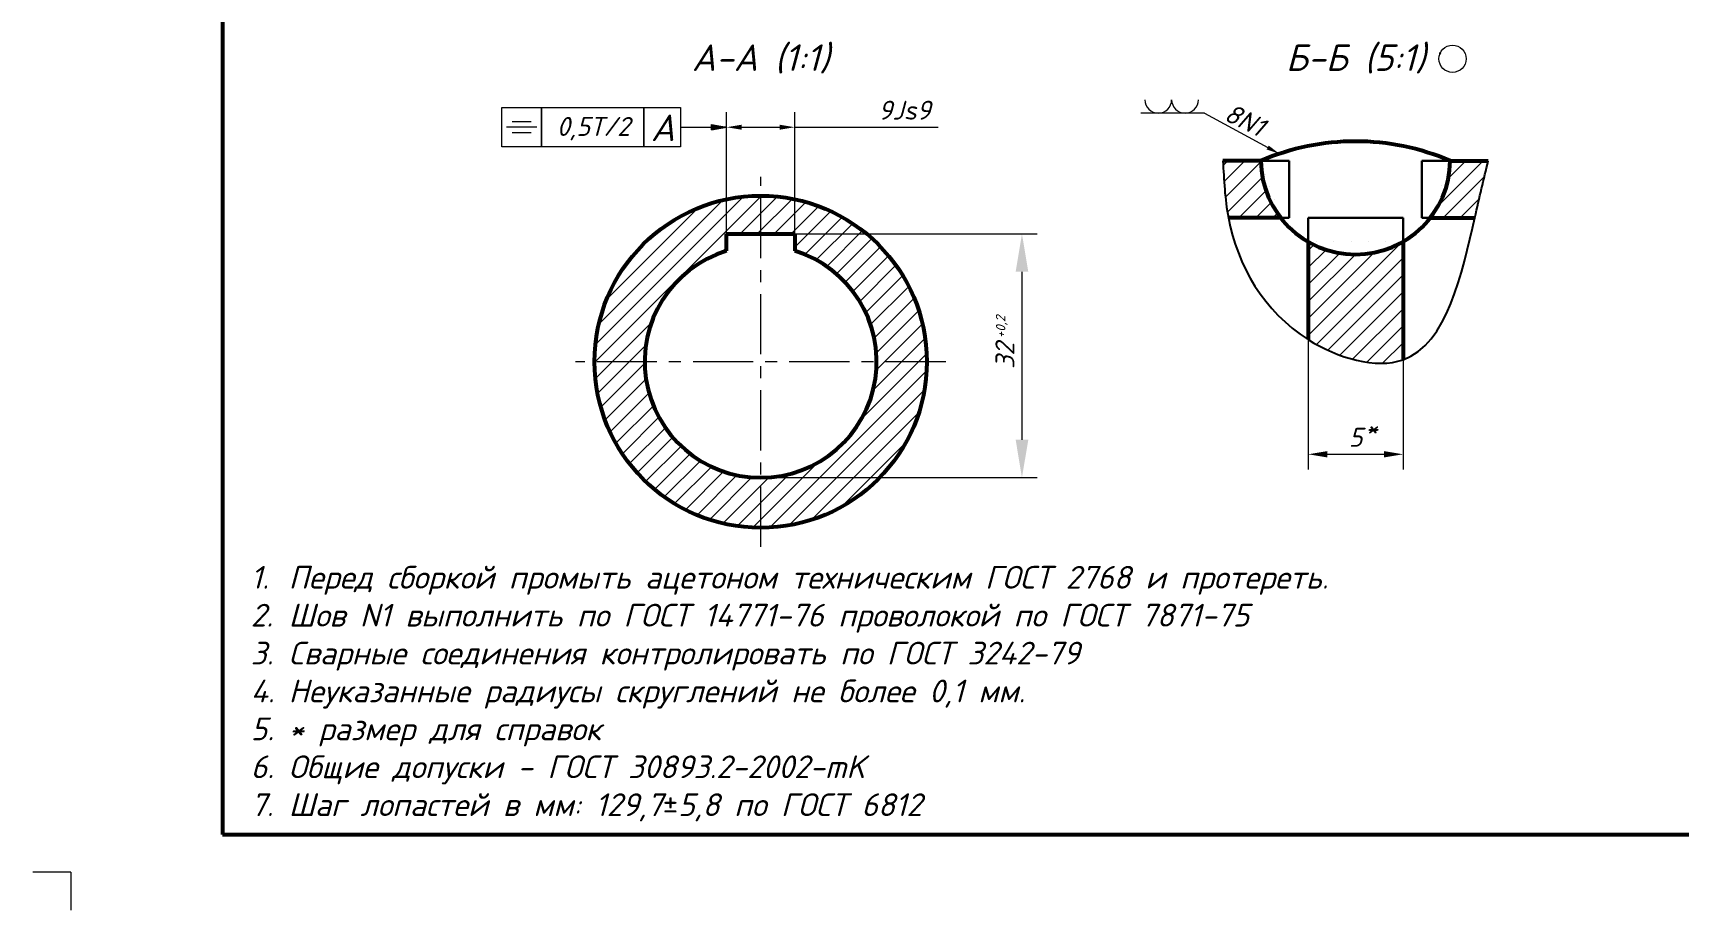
# Model space of a CAD drawing. Header units: millimetres. Extents: x 23 to 1692, y -5 to 510.
# Drawn here: x 1262.3 to 1479.3, y -5 to 110.8 of the extents above; entities that cross this region are included whole.
import ezdxf

# ---------------------------------------------------------------- set-up
doc = ezdxf.new("R2010")
doc.units = ezdxf.units.MM
doc.linetypes.add('осевая', pattern=[50.8, 31.75, -6.35, 6.35, -6.35])
doc.layers.get('0').update_dxf_attribs({"lineweight": 53})
for name, color, linetype, lineweight in [('12312312312', 7, 'Continuous', 13), ('Оси', 7, 'осевая', 20), ('Размеры', 7, 'Continuous', 20), ('СВАРКА', 7, 'Continuous', 30), ('тонкая', 7, 'Continuous', 25), ('ШТРИХ 2', 7, 'Continuous', 9), ('Штриховка', 7, 'Continuous', 20)]:
    doc.layers.add(name, color=color, linetype=linetype, lineweight=lineweight)
doc.layers.add('РАМКА', color=7, linetype='Continuous')
doc.styles.add('ADRF1', font='isocpeur.ttf', dxfattribs={"oblique": 15})
doc.styles.add('Размер', font='isocpeur.ttf', dxfattribs={"oblique": 15})
doc.styles.add('Размеры', font='isocpeur.ttf', dxfattribs={"oblique": 15})
doc.dimstyles.new('гост', dxfattribs={"dimtxt": 5, "dimasz": 5, "dimexe": 2, "dimexo": 0, "dimgap": 1, "dimtad": 1, "dimdec": 0, "dimtxsty": 'ADRF1', "dimcen": 2.5, "dimadec": 0, "dimazin": 0, "dimtfac": 1, "dimtdec": 0, "dimtmove": 0, "dimatfit": 3, "dimfxl": 1, "dimlwd": 20, "dimlwe": 20, "dimarcsym": 0})
pattern_1 = [(45, (1312.7325, 38.3822), (-1.122532, 1.122532), [])]

# ---------------------------------------------------------------- blocks, each defined once
blk = doc.blocks.new('*D70')
at = {"layer": 'Defpoints', "color": 0, "transparency": 16777216}
for p in [(1358.27, 84.25), (1358.27, 52.08), (1392.73, 52.08)]:
    blk.add_point(p, dxfattribs=at)
at = {"layer": 'Размеры', "color": 0, "linetype": 'Continuous', "lineweight": 20, "transparency": 16777216}
for p, q in [((1358.27, 84.25), (1394.73, 84.25)), ((1392.73, 79.25), (1392.73, 57.08)), ((1358.27, 52.08), (1394.73, 52.08))]:
    blk.add_line(p, q, dxfattribs=at)
at = {"layer": 'Размеры', "color": 0, "transparency": 16777216}
for points in [[(1391.9, 79.25), (1393.57, 79.25), (1392.73, 84.25)], [(1391.9, 57.08), (1393.57, 57.08), (1392.73, 52.08)]]:
    blk.add_solid(points, dxfattribs=at)
at = {"layer": 'Размеры', "color": 0, "transparency": 16777216, "insert": (1390.48, 68.17), "char_height": 5, "attachment_point": 5, "rotation": 90, "style": 'ADRF1'}
blk.add_mtext('{\\H0.5x;32}', dxfattribs=at)
blk = doc.blocks.new('*D71')
at = {"layer": 'Defpoints', "color": 0, "transparency": 16777216}
for p in [(1362.77, 98.33), (1353.77, 84.25), (1362.77, 84.25)]:
    blk.add_point(p, dxfattribs=at)
at = {"layer": 'Размеры', "color": 0, "linetype": 'Continuous', "lineweight": 20, "transparency": 16777216}
for p, q in [((1353.77, 84.25), (1353.77, 100.33)), ((1362.77, 84.25), (1362.77, 100.33)), ((1355.77, 98.33), (1360.77, 98.33)), ((1362.77, 98.33), (1381.69, 98.33))]:
    blk.add_line(p, q, dxfattribs=at)
at = {"layer": 'Размеры', "color": 0, "transparency": 16777216}
for points in [[(1355.77, 98.66), (1355.77, 98), (1353.77, 98.33)], [(1360.77, 98.66), (1360.77, 98), (1362.77, 98.33)]]:
    blk.add_solid(points, dxfattribs=at)
at = {"layer": 'Размеры', "color": 0, "transparency": 16777216, "insert": (1377.23, 100.58), "char_height": 5, "attachment_point": 5, "style": 'ADRF1'}
blk.add_mtext('{\\H0.5x;9Js9}', dxfattribs=at)
blk = doc.blocks.new('*D75')
at = {"layer": 'Defpoints', "color": 0, "transparency": 16777216}
for p in [(1430.5, 70.3), (1443, 67.64), (1443, 55.16)]:
    blk.add_point(p, dxfattribs=at)
at = {"layer": 'Штриховка', "color": 0, "linetype": 'Continuous', "lineweight": 20, "transparency": 16777216}
for p, q in [((1430.5, 70.3), (1430.5, 53.16)), ((1443, 67.64), (1443, 53.16)), ((1433, 55.16), (1440.5, 55.16))]:
    blk.add_line(p, q, dxfattribs=at)
at = {"layer": 'Штриховка', "color": 0, "transparency": 16777216}
for points in [[(1433, 55.58), (1433, 54.75), (1430.5, 55.16)], [(1440.5, 55.58), (1440.5, 54.75), (1443, 55.16)]]:
    blk.add_solid(points, dxfattribs=at)
at = {"layer": 'Штриховка', "color": 0, "transparency": 16777216, "insert": (1436.75, 57.41), "char_height": 5, "attachment_point": 5, "style": 'ADRF1'}
blk.add_mtext('{\\H0.5x;5}', dxfattribs=at)

msp = doc.modelspace()

# ---------------------------------------------------------------- hatches: boundary and pattern name
at = {"layer": '12312312312'}
h = msp.add_hatch(color=256, dxfattribs=at)
h.dxf.hatch_style = 1
edge = h.paths.add_edge_path()
edge.add_line((1448.0667, 108.1178), (1447.8677, 108.1874))
edge.add_arc((1450.2369, 107.4177), 2.4911, 162.000865, 175.974926)
edge.add_arc((1449.2586, 107.7418), 1.514, 185.656678, 189.189955)
edge.add_arc((1449.5822, 106.9922), 1.8877, 143.39741, 164.396835, ccw=False)
edge = h.paths.add_edge_path()
edge.add_line((1447.8677, 108.1874), (1447.7545, 108.227))
edge.add_arc((1450.6156, 107.8982), 2.8799, 173.443441, 186.092562)
edge.add_arc((1450.2369, 107.4177), 2.4911, 162.000865, 175.974926, ccw=False)
at = {"layer": 'Размеры'}
h = msp.add_hatch(color=256, dxfattribs=at)
h.dxf.hatch_style = 1
h.paths.add_polyline_path([(1351.7792, 97.9923), (1353.7666, 98.3306), (1351.7792, 98.3306)])
h.paths.add_polyline_path([(1351.7792, 98.3306), (1353.7666, 98.3306), (1351.7792, 98.6689)])
at = {"layer": 'ШТРИХ 2'}
h = msp.add_hatch(dxfattribs=at)
h.set_pattern_fill('ANSI31', color=256, scale=0.5)
h.set_pattern_definition([(45, (1238.8354, 37.1236), (-1.122532, 1.122532), [])])
h.paths.add_polyline_path([(1358.2666, 89.2927), (1358.2666, 84.2532), (1362.7666, 84.2532), (1362.7666, 82.0032, -0.32924442), (1373.5666, 67.38), (1380.1793, 67.38, 0.41421356)])
h.paths.add_polyline_path([(1380.1793, 67.38), (1373.5666, 67.38, -0.41421356), (1358.2666, 52.08), (1358.2666, 45.4672, 0.41421356)])
h.paths.add_polyline_path([(1342.9666, 67.38), (1336.3538, 67.38, 0.41421356), (1358.2666, 45.4672), (1358.2666, 52.08, -0.41421356)])
h.paths.add_polyline_path([(1353.7666, 82.0032), (1353.7666, 84.2532), (1358.2666, 84.2532), (1358.2666, 89.2927, 0.41421356), (1336.3538, 67.38), (1342.9666, 67.38, -0.32924442)])
at = {"layer": 'Штриховка'}
h = msp.add_hatch(dxfattribs=at)
h.set_pattern_fill('ANSI31', color=256, scale=0.5)
h.set_pattern_definition(pattern_1)
edge = h.paths.add_edge_path()
edge.add_line((1424.2452, 93.8865), (1419.2452, 93.8865))
edge.add_spline(control_points=[(1419.2452, 93.8865), (1419.3679, 91.3731), (1419.4905, 88.8596), (1419.958, 86.3865)], knot_values=[0, 0, 0, 0, 15.06759158, 15.06759158, 15.06759158, 15.06759158], degree=3, periodic=0)
edge.add_line((1419.958, 86.3865), (1426.8524, 86.3865))
edge.add_arc((1436.732, 94.0241), 12.4876, 180.631361, 217.70637, ccw=False)
edge = h.paths.add_edge_path()
edge.add_spline(control_points=[(1452.4667, 86.3865), (1453.0827, 89.0707), (1453.6639, 91.4786), (1454.2452, 93.8865)], knot_values=[121.1032605, 121.1032605, 121.1032605, 121.1032605, 136.51922976, 136.51922976, 136.51922976, 136.51922976], degree=3, periodic=0)
edge.add_line((1454.2452, 93.8865), (1449.2188, 93.8865))
edge.add_arc((1436.732, 94.0241), 12.4876, 322.29363, 359.368639, ccw=False)
edge.add_line((1446.6116, 86.3865), (1452.4667, 86.3865))
h = msp.add_hatch(dxfattribs=at)
h.set_pattern_fill('ANSI31', color=256, scale=0.5)
h.set_pattern_definition(pattern_1)
edge = h.paths.add_edge_path()
edge.add_line((1430.4952, 83.2055), (1430.4952, 70.2994))
edge.add_spline(control_points=[(1430.4952, 70.2994), (1434.4194, 67.8252), (1439.4325, 66.3794), (1442.9952, 67.6365)], knot_values=[53.52929938, 53.52929938, 53.52929938, 53.52929938, 79.09031014, 79.09031014, 79.09031014, 79.09031014], degree=3, periodic=0)
edge.add_line((1442.9952, 67.6365), (1442.9952, 83.2207))
edge.add_arc((1436.732, 94.0241), 12.4876, 240.036863, 300.102629, ccw=False)

# ---------------------------------------------------------------- linework, layer by layer
for p, q in [((1287.2647, 292), (1287.2647, 5)), ((1424.2452, 93.8865), (1419.2452, 93.8865)), ((1449.2188, 93.8865), (1454.2452, 93.8865)), ((1426.8524, 86.3865), (1419.958, 86.3865)), ((1446.6116, 86.3865), (1452.4667, 86.3865)), ((1353.7666, 82.0032), (1353.7666, 84.2532)), ((1353.7666, 84.2532), (1362.7666, 84.2532)), ((1362.7666, 84.2532), (1362.7666, 82.0032)), ((1430.4952, 83.2055), (1430.4952, 70.2994)), ((1442.9952, 83.2207), (1442.9952, 67.6365)), ((1287.2647, 5), (1682.2647, 5))]:
    msp.add_line(p, q)
msp.add_circle((1358.2666, 67.38), 21.9127)
for centre, radius, start, end in [((1436.732, 64.9397), 31.5252, 66.665976, 113.334024), ((1436.732, 94.0241), 12.4876, 180.631361, 359.368639), ((1358.2666, 67.38), 15.3, 107.104635, 72.895365)]:
    msp.add_arc(centre, radius, start, end)
at = {"layer": '12312312312'}
msp.add_circle((1449.5341, 107.3648), 1.794, dxfattribs=at)
at = {"layer": 'Оси', "ltscale": 0.25}
for p, q in [((1358.2666, 42.9672), (1358.2666, 91.7927)), ((1382.6793, 67.38), (1333.8538, 67.38))]:
    msp.add_line(p, q, dxfattribs=at)
at = {"layer": 'Размеры'}
for q in [(1408.4009, 100.1908), (1425.1536, 95.6618)]:
    msp.add_line((1416.8142, 100.1908), q, dxfattribs=at)
at = {"layer": 'Размеры', "ltscale": 100}
for p, q in [((1328.722, 98.3306), (1324.7486, 98.3306)), ((1327.9996, 99.0587), (1325.471, 99.0587)), ((1347.7089, 98.3306), (1353.7666, 98.3306)), ((1327.9996, 97.6025), (1325.471, 97.6025))]:
    msp.add_line(p, q, dxfattribs=at)
for points in [[(1324.1195, 100.9403), (1329.3389, 100.9403), (1329.3389, 95.7209), (1324.1195, 95.7209)], [(1329.3389, 100.9403), (1342.8521, 100.9403), (1342.8521, 95.7209), (1329.3389, 95.7209)], [(1342.8521, 100.9403), (1347.7089, 100.9403), (1347.7089, 95.7209), (1342.8521, 95.7209)]]:
    msp.add_lwpolyline(points, close=True, dxfattribs=at)
at = {"layer": 'Размеры'}
for points in [[(1353.7666, 98.3306), (1351.7792, 98.3306), (1351.7792, 98.6689)], [(1351.7792, 98.6689), (1353.7666, 98.3306), (1351.7792, 97.9923), (1351.7792, 98.6689)], [(1353.7666, 98.3306), (1351.7792, 98.3306), (1351.7792, 97.9923), (1353.7666, 98.3306)]]:
    msp.add_lwpolyline(points, dxfattribs=at)
msp.add_solid([(1425.2843, 95.9058), (1425.0089, 95.3916), (1426.6893, 94.8225)], dxfattribs=at)
at = {"layer": 'СВАРКА'}
for p, q in [((1427.9952, 93.8865), (1424.2452, 93.8865)), ((1427.9952, 93.8865), (1427.0397, 93.8865)), ((1427.9952, 93.8865), (1427.9952, 86.3865)), ((1445.4952, 93.8865), (1445.4952, 86.3865)), ((1445.4952, 93.8865), (1449.2188, 93.8865)), ((1427.9952, 86.3865), (1426.8524, 86.3865)), ((1430.4952, 86.3865), (1442.9952, 86.3865)), ((1430.4952, 86.3865), (1430.4952, 83.2055)), ((1442.9952, 86.3865), (1442.9952, 83.2207)), ((1445.4952, 86.3865), (1446.6116, 86.3865))]:
    msp.add_line(p, q, dxfattribs=at)
at = {"layer": 'тонкая'}
msp.add_spline([(1419.2452, 93.8865), (1419.958, 86.3865), (1430.4952, 70.2994), (1442.9952, 67.6365), (1452.4667, 86.3865), (1454.2452, 93.8865)], degree=3, dxfattribs=at)
at = {"layer": 'Штриховка'}
for q in [(1262.2647, 0), (1267.2647, -5)]:
    msp.add_line((1267.2647, 0), q, dxfattribs=at)
for centre in [(1410.7082, 101.9573), (1414.2412, 101.9573)]:
    msp.add_arc(centre, 1.7665, 180, 0, dxfattribs=at)

# ---------------------------------------------------------------- texts
at = {"layer": 'Размеры', "color": 0, "char_height": 3.5, "attachment_point": 5, "style": 'Размер'}
for s, width, insert in [('А-А (1:1)', 42.229911, (1358.2666, 107.3366)), ('Б-Б (5:1)', 43.062852, (1436.7452, 107.3385))]:
    msp.add_mtext_dynamic_manual_height_columns(s, width=width, gutter_width=12.5, heights=[0], dxfattribs=dict(at, insert=insert))
at = {"layer": 'Размеры', "attachment_point": 5, "style": 'Размер'}
for s, insert, char_height in [('А', (1345.3525, 98.2455), 3.5), ('0,5Т/2', (1336.2081, 98.1411), 2.5)]:
    msp.add_mtext(s, dxfattribs=dict(at, insert=insert, char_height=char_height))
at = {"layer": 'Размеры', "color": 0, "insert": (1390.0611, 71.977), "char_height": 1.25, "attachment_point": 5, "rotation": 90, "style": 'Размер'}
msp.add_mtext_dynamic_manual_height_columns('+0,2', width=25.516889, gutter_width=12.5, heights=[0], dxfattribs=at)
at = {"layer": 'Размеры', "insert": (1437.9939, 59.8932), "char_height": 2.5, "attachment_point": 1, "style": 'Размеры'}
msp.add_mtext_dynamic_manual_height_columns('*', width=5, gutter_width=12.5, heights=[0], dxfattribs=at)
at = {"layer": 'РАМКА', "insert": (1290.9971, 40.4302), "char_height": 2.498831, "width": 196.087008, "attachment_point": 1, "style": 'Размеры'}
msp.add_mtext('\\pt4.9977;{\\H1.201x;1.^IПеред сборкой промыть ацетоном техническим ГОСТ 2768 и протереть.\\P2.^IШов N1 выполнить по ГОСТ 14771-76 проволокой по ГОСТ 7871-75\\P\\pi-9.9953,l9.9953;3.^I\\H0.99992x;Сварные соединения контролировать по ГОСТ 3242-79\\H1.0001x;\\P\\pi0,l0;4.^IНеуказанные радиусы скруглений не более 0,1 мм.\\H0.99995x; \\P5.^I* размер для справок\\P6.^IОбщие допуски - ГОСТ 30893.2-2002-mK\\P7.^IШаг лопастей в мм: 129,7\\H0.99966x;\\Q0;±\\H1.0003x;\\Q15;5,8 по ГОСТ 6812}', dxfattribs=at)
at = {"layer": 'Штриховка', "insert": (1420.3192, 101.5771), "char_height": 2.5, "attachment_point": 1, "rotation": 334.091869, "style": 'Размеры'}
msp.add_mtext_dynamic_manual_height_columns('8N1', width=18.5862, gutter_width=12.5, heights=[0], dxfattribs=at)

# ---------------------------------------------------------------- dimensions: what is measured, and where the dimension line sits
at = {"layer": 'Размеры'}
dim = msp.add_linear_dim(base=(1362.7666, 98.3306), p1=(1353.7666, 84.2532), p2=(1362.7666, 84.2532), text='{\\H0.5x;<>Js9}', dimstyle='гост', override={"dimasz": 2}, dxfattribs=at)
dim.commit()
dim.dimension.update_dxf_attribs({"geometry": '*D71', "text_midpoint": (1377.2265, 98.3306), "dimtype": 160})
dim = msp.add_linear_dim(base=(1392.7344, 52.08), p1=(1358.2666, 84.2532), p2=(1358.2666, 52.08), angle=90, text='{\\H0.5x;<>}', dimstyle='гост', dxfattribs=at)
dim.commit()
dim.dimension.update_dxf_attribs({"geometry": '*D70', "text_midpoint": (1392.7344, 68.1666), "dimtype": 160})
at = {"layer": 'Штриховка'}
dim = msp.add_linear_dim(base=(1442.9952, 55.162), p1=(1430.4952, 70.2994), p2=(1442.9952, 67.6365), text='{\\H0.5x;5}', dimstyle='гост', override={"dimasz": 2.5}, dxfattribs=at)
dim.commit()
dim.dimension.update_dxf_attribs({"geometry": '*D75', "text_midpoint": (1436.7452, 57.412)})

doc.saveas('drawing.dxf')
